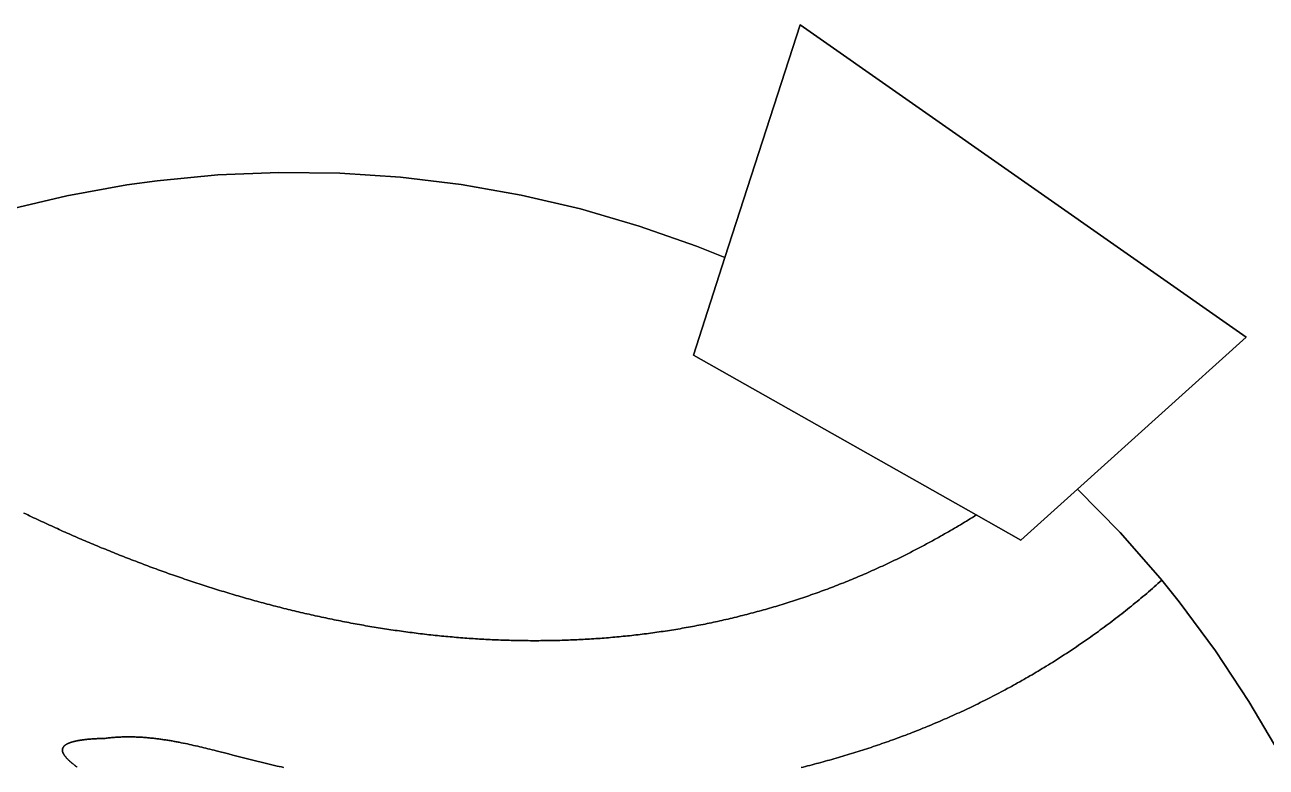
# Model space of a CAD drawing. Header units: millimetres. Extents: x 1811966 to 2218310, y 20519 to 471429.
# Drawn here: x 1941992 to 1978020, y 165998 to 187539 of the extents above; entities that cross this region are included whole.
import ezdxf

# ---------------------------------------------------------------- set-up
doc = ezdxf.new("R2010")
doc.units = ezdxf.units.MM
doc.layers.add('CLOSED_AREAS', color=7, linetype='Continuous')

msp = doc.modelspace()

# ---------------------------------------------------------------- linework, layer by layer
at = {"layer": 'CLOSED_AREAS'}
for points in [[(1941491.171, 182171.502), (1943213.438, 182578.697), (1944955.266, 182891.857), (1945831.905, 183012.87), (1947593.431, 183183.303), (1949361.61, 183257.925), (1951131.224, 183236.495), (1952897.079, 183119.083), (1954653.957, 182906.041), (1956396.696, 182597.985), (1958120.148, 182195.826), (1959819.231, 181700.748), (1961488.966, 181114.222), (1962311.274, 180787.186), (1964492.993, 187538.847), (1977437.2, 178472.503), (1972545.998, 174067.641), (1973778.986, 172805.977), (1974941.944, 171479.478), (1974989.355, 171420.756), (1975496.092, 170793.119), (1976547.676, 169376.698), (1977521.107, 167905.479), (1978413.547, 166383.768)], [(1941959.747, 173372.743), (1942016.83, 173345.383), (1942073.951, 173318.104), (1942131.108, 173290.904), (1942188.301, 173263.786), (1942245.532, 173236.748), (1942302.798, 173209.79), (1942360.101, 173182.915), (1942417.44, 173156.12), (1942474.815, 173129.407), (1942532.225, 173102.777), (1942589.671, 173076.228), (1942647.152, 173049.762), (1942704.669, 173023.379), (1942762.22, 172997.079), (1942819.807, 172970.862), (1942877.428, 172944.728), (1942935.084, 172918.678), (1942992.774, 172892.712), (1943050.499, 172866.831), (1943108.257, 172841.034), (1943166.05, 172815.321), (1943223.876, 172789.694), (1943281.736, 172764.152), (1943339.63, 172738.695), (1943397.557, 172713.325), (1943455.516, 172688.04), (1943513.509, 172662.841), (1943571.535, 172637.729), (1943629.594, 172612.704), (1943687.685, 172587.766), (1943745.808, 172562.914), (1943803.963, 172538.151), (1943862.151, 172513.475), (1943920.37, 172488.887), (1943978.621, 172464.388), (1944036.904, 172439.977), (1944095.218, 172415.655), (1944153.564, 172391.421), (1944211.94, 172367.278), (1944270.347, 172343.223), (1944328.785, 172319.258), (1944387.254, 172295.384), (1944445.753, 172271.6), (1944504.282, 172247.906), (1944562.842, 172224.303), (1944621.431, 172200.791), (1944680.051, 172177.37), (1944738.7, 172154.041), (1944797.378, 172130.803), (1944856.086, 172107.658), (1944914.823, 172084.605), (1944973.588, 172061.644), (1945032.383, 172038.777), (1945091.206, 172016.002), (1945150.058, 171993.32), (1945208.939, 171970.733), (1945267.847, 171948.238), (1945326.784, 171925.838), (1945385.748, 171903.533), (1945444.74, 171881.321), (1945503.76, 171859.205), (1945562.807, 171837.184), (1945621.881, 171815.258), (1945680.983, 171793.427), (1945740.111, 171771.692), (1945799.266, 171750.054), (1945858.448, 171728.512), (1945917.656, 171707.066), (1945976.891, 171685.717), (1946036.151, 171664.465), (1946095.438, 171643.31), (1946154.75, 171622.253), (1946214.088, 171601.294), (1946273.452, 171580.433), (1946332.841, 171559.67), (1946392.255, 171539.006), (1946451.694, 171518.441), (1946511.158, 171497.974), (1946570.646, 171477.607), (1946630.159, 171457.34), (1946689.697, 171437.172), (1946749.259, 171417.105), (1946808.844, 171397.137), (1946868.454, 171377.271), (1946928.087, 171357.505), (1946987.744, 171337.84), (1947047.425, 171318.277), (1947107.128, 171298.815), (1947166.855, 171279.455), (1947226.605, 171260.197), (1947286.377, 171241.042), (1947346.172, 171221.989), (1947405.99, 171203.039), (1947465.83, 171184.192), (1947525.691, 171165.448), (1947585.575, 171146.808), (1947645.481, 171128.272), (1947705.409, 171109.84), (1947765.358, 171091.512), (1947825.328, 171073.289), (1947885.319, 171055.17), (1947945.332, 171037.157), (1948005.365, 171019.249), (1948065.419, 171001.447), (1948125.494, 170983.751), (1948185.589, 170966.161), (1948245.704, 170948.677), (1948305.839, 170931.299), (1948365.994, 170914.029), (1948426.169, 170896.866), (1948486.363, 170879.81), (1948546.577, 170862.861), (1948606.81, 170846.021), (1948667.063, 170829.289), (1948727.334, 170812.665), (1948787.624, 170796.149), (1948847.933, 170779.743), (1948908.26, 170763.445), (1948968.605, 170747.258), (1949028.969, 170731.179), (1949089.35, 170715.211), (1949149.75, 170699.352), (1949210.167, 170683.605), (1949270.601, 170667.967), (1949331.053, 170652.441), (1949391.522, 170637.026), (1949452.008, 170621.722), (1949512.511, 170606.529), (1949573.031, 170591.449), (1949633.567, 170576.481), (1949694.12, 170561.625), (1949754.689, 170546.882), (1949815.274, 170532.252), (1949875.875, 170517.735), (1949936.491, 170503.331), (1949997.123, 170489.041), (1950057.771, 170474.865), (1950118.434, 170460.803), (1950179.112, 170446.855), (1950239.805, 170433.022), (1950300.513, 170419.304), (1950361.235, 170405.701), (1950421.972, 170392.214), (1950482.724, 170378.842), (1950543.489, 170365.586), (1950604.268, 170352.446), (1950665.062, 170339.423), (1950725.868, 170326.516), (1950786.689, 170313.727), (1950847.523, 170301.054), (1950908.37, 170288.499), (1950969.23, 170276.061), (1951030.103, 170263.742), (1951090.988, 170251.54), (1951151.886, 170239.458), (1951212.797, 170227.493), (1951273.72, 170215.648), (1951334.655, 170203.922), (1951395.602, 170192.315), (1951456.56, 170180.828), (1951517.531, 170169.461), (1951578.512, 170158.214), (1951639.505, 170147.088), (1951700.509, 170136.082), (1951761.524, 170125.197), (1951822.55, 170114.433), (1951883.587, 170103.791), (1951944.634, 170093.271), (1952005.691, 170082.872), (1952066.759, 170072.596), (1952127.836, 170062.442), (1952188.923, 170052.41), (1952250.02, 170042.502), (1952311.127, 170032.717), (1952372.243, 170023.056), (1952433.368, 170013.518), (1952494.502, 170004.104), (1952555.645, 169994.814), (1952616.797, 169985.649), (1952677.958, 169976.608), (1952739.126, 169967.692), (1952800.303, 169958.902), (1952861.489, 169950.237), (1952922.682, 169941.698), (1952983.883, 169933.285), (1953045.091, 169924.998), (1953106.307, 169916.837), (1953167.53, 169908.803), (1953228.76, 169900.896), (1953289.998, 169893.117), (1953351.242, 169885.464), (1953412.493, 169877.94), (1953473.75, 169870.544), (1953535.014, 169863.275), (1953596.284, 169856.136), (1953657.559, 169849.125), (1953718.841, 169842.243), (1953780.129, 169835.49), (1953841.421, 169828.866), (1953902.72, 169822.373), (1953964.023, 169816.009), (1954025.332, 169809.776), (1954086.645, 169803.673), (1954147.964, 169797.701), (1954209.287, 169791.86), (1954270.614, 169786.15), (1954331.945, 169780.572), (1954393.281, 169775.125), (1954454.62, 169769.81), (1954515.964, 169764.628), (1954577.311, 169759.578), (1954638.661, 169754.661), (1954700.015, 169749.877), (1954761.372, 169745.226), (1954822.732, 169740.709), (1954884.094, 169736.325), (1954945.46, 169732.075), (1955006.828, 169727.96), (1955068.198, 169723.979), (1955129.57, 169720.133), (1955190.945, 169716.422), (1955252.321, 169712.846), (1955313.699, 169709.406), (1955375.079, 169706.102), (1955436.46, 169702.933), (1955497.842, 169699.901), (1955559.225, 169697.005), (1955620.609, 169694.246), (1955681.994, 169691.625), (1955743.38, 169689.14), (1955804.766, 169686.793), (1955866.152, 169684.584), (1955927.538, 169682.513), (1955988.924, 169680.58), (1956050.31, 169678.785), (1956111.696, 169677.13), (1956173.081, 169675.613), (1956234.466, 169674.236), (1956295.85, 169672.998), (1956357.232, 169671.9), (1956418.614, 169670.942), (1956479.994, 169670.124), (1956541.373, 169669.447), (1956602.75, 169668.911), (1956664.125, 169668.516), (1956725.498, 169668.262), (1956786.869, 169668.149), (1956848.238, 169668.179), (1956909.605, 169668.35), (1956970.968, 169668.664), (1957032.329, 169669.12), (1957093.688, 169669.72), (1957155.043, 169670.462), (1957216.395, 169671.347), (1957277.743, 169672.376), (1957339.088, 169673.549), (1957400.429, 169674.866), (1957461.766, 169676.327), (1957523.1, 169677.933), (1957584.429, 169679.684), (1957645.753, 169681.58), (1957707.074, 169683.621), (1957768.389, 169685.807), (1957829.7, 169688.14), (1957891.005, 169690.618), (1957952.306, 169693.243), (1958013.601, 169696.015), (1958074.891, 169698.933), (1958136.175, 169701.998), (1958197.453, 169705.211), (1958258.726, 169708.571), (1958319.992, 169712.079), (1958381.252, 169715.735), (1958442.505, 169719.54), (1958503.752, 169723.493), (1958564.993, 169727.595), (1958626.226, 169731.846), (1958687.452, 169736.246), (1958748.671, 169740.796), (1958809.883, 169745.496), (1958871.087, 169750.346), (1958932.283, 169755.346), (1958993.472, 169760.497), (1959054.652, 169765.799), (1959115.824, 169771.251), (1959176.988, 169776.856), (1959238.144, 169782.611), (1959299.291, 169788.519), (1959360.429, 169794.579), (1959421.558, 169800.791), (1959482.677, 169807.156), (1959543.788, 169813.673), (1959604.889, 169820.344), (1959665.98, 169827.168), (1959727.062, 169834.145), (1959788.134, 169841.277), (1959849.195, 169848.563), (1959910.247, 169856.003), (1959971.288, 169863.597), (1960032.318, 169871.347), (1960093.337, 169879.251), (1960154.346, 169887.311), (1960215.344, 169895.527), (1960276.33, 169903.899), (1960337.305, 169912.426), (1960398.269, 169921.11), (1960459.221, 169929.951), (1960520.16, 169938.948), (1960581.088, 169948.103), (1960642.004, 169957.415), (1960702.908, 169966.885), (1960763.799, 169976.513), (1960824.677, 169986.298), (1960885.542, 169996.242), (1960946.395, 170006.345), (1961007.234, 170016.607), (1961068.06, 170027.028), (1961128.873, 170037.608), (1961189.672, 170048.348), (1961250.457, 170059.247), (1961311.228, 170070.307), (1961371.985, 170081.528), (1961432.728, 170092.909), (1961493.457, 170104.45), (1961554.171, 170116.153), (1961614.87, 170128.018), (1961675.554, 170140.044), (1961736.224, 170152.232), (1961796.878, 170164.582), (1961857.516, 170177.095), (1961918.14, 170189.77), (1961978.747, 170202.608), (1962039.339, 170215.609), (1962099.914, 170228.774), (1962160.474, 170242.103), (1962221.017, 170255.595), (1962281.544, 170269.251), (1962342.054, 170283.072), (1962402.547, 170297.058), (1962463.023, 170311.208), (1962523.482, 170325.524), (1962583.924, 170340.005), (1962644.349, 170354.652), (1962704.755, 170369.465), (1962765.144, 170384.444), (1962825.515, 170399.589), (1962885.868, 170414.901), (1962946.203, 170430.38), (1963006.52, 170446.026), (1963066.817, 170461.84), (1963127.097, 170477.821), (1963187.357, 170493.971), (1963247.598, 170510.288), (1963307.82, 170526.774), (1963368.023, 170543.428), (1963428.206, 170560.252), (1963488.369, 170577.245), (1963548.513, 170594.407), (1963608.636, 170611.739), (1963668.74, 170629.241), (1963728.823, 170646.913), (1963788.886, 170664.755), (1963848.928, 170682.769), (1963908.949, 170700.953), (1963968.949, 170719.308), (1964028.928, 170737.835), (1964088.886, 170756.534), (1964148.822, 170775.404), (1964208.737, 170794.447), (1964268.63, 170813.662), (1964328.502, 170833.05), (1964388.351, 170852.611), (1964448.178, 170872.345), (1964507.982, 170892.253), (1964567.764, 170912.334), (1964627.523, 170932.589), (1964687.26, 170953.019), (1964746.973, 170973.623), (1964806.663, 170994.401), (1964866.33, 171015.355), (1964925.973, 171036.484), (1964985.593, 171057.789), (1965045.189, 171079.269), (1965104.76, 171100.925), (1965164.308, 171122.757), (1965223.831, 171144.766), (1965283.33, 171166.952), (1965342.804, 171189.314), (1965402.254, 171211.854), (1965461.678, 171234.572), (1965521.078, 171257.467), (1965580.452, 171280.54), (1965639.801, 171303.791), (1965699.124, 171327.221), (1965758.421, 171350.829), (1965817.693, 171374.617), (1965876.938, 171398.584), (1965936.157, 171422.73), (1965995.35, 171447.056), (1966054.517, 171471.563), (1966113.656, 171496.249), (1966172.769, 171521.116), (1966231.855, 171546.163), (1966290.913, 171571.392), (1966349.944, 171596.802), (1966408.948, 171622.393), (1966467.924, 171648.167), (1966526.872, 171674.122), (1966585.793, 171700.259), (1966644.685, 171726.579), (1966703.549, 171753.082), (1966762.384, 171779.768), (1966821.191, 171806.637), (1966879.969, 171833.69), (1966938.718, 171860.926), (1966997.438, 171888.347), (1967056.128, 171915.951), (1967114.79, 171943.741), (1967173.421, 171971.715), (1967232.023, 171999.874), (1967290.595, 172028.218), (1967349.137, 172056.748), (1967407.649, 172085.464), (1967466.13, 172114.365), (1967524.581, 172143.453), (1967583.002, 172172.728), (1967641.391, 172202.189), (1967699.749, 172231.838), (1967758.077, 172261.673), (1967816.372, 172291.696), (1967874.637, 172321.907), (1967932.869, 172352.307), (1967991.07, 172382.894), (1968049.239, 172413.67), (1968107.376, 172444.635), (1968165.481, 172475.788), (1968223.553, 172507.132), (1968281.592, 172538.664), (1968339.599, 172570.387), (1968397.573, 172602.299), (1968455.513, 172634.402), (1968513.421, 172666.696), (1968571.295, 172699.18), (1968629.135, 172731.855), (1968686.942, 172764.722), (1968744.715, 172797.78), (1968802.454, 172831.03), (1968860.159, 172864.472), (1968917.829, 172898.106), (1968975.465, 172931.933), (1969033.066, 172965.953), (1969090.632, 173000.166), (1969148.163, 173034.572), (1969205.659, 173069.172), (1969263.12, 173103.966), (1969320.545, 173138.954), (1969377.935, 173174.136), (1969435.289, 173209.512), (1969492.607, 173245.084), (1969549.888, 173280.85), (1969607.134, 173316.812), (1961396.697, 177956.885), (1962311.274, 180787.186), (1961488.966, 181114.222), (1959819.231, 181700.748), (1958120.148, 182195.826), (1956396.696, 182597.985), (1954653.957, 182906.041), (1952897.079, 183119.083), (1951131.224, 183236.495), (1949361.61, 183257.925), (1947593.431, 183183.303), (1945831.905, 183012.87), (1944955.266, 182891.857), (1943213.438, 182578.697), (1941491.171, 182171.502)], [(1964520.396, 165986.805), (1964584.298, 166002.616), (1964648.18, 166018.584), (1964712.042, 166034.712), (1964775.883, 166050.999), (1964839.704, 166067.445), (1964903.503, 166084.051), (1964967.281, 166100.817), (1965031.037, 166117.743), (1965094.77, 166134.83), (1965158.48, 166152.079), (1965222.167, 166169.489), (1965285.831, 166187.061), (1965349.47, 166204.795), (1965413.085, 166222.692), (1965476.675, 166240.752), (1965540.239, 166258.975), (1965603.778, 166277.361), (1965667.29, 166295.912), (1965730.776, 166314.626), (1965794.235, 166333.506), (1965857.667, 166352.55), (1965921.07, 166371.76), (1965984.446, 166391.135), (1966047.793, 166410.677), (1966111.11, 166430.385), (1966174.399, 166450.259), (1966237.657, 166470.301), (1966300.885, 166490.51), (1966364.083, 166510.887), (1966427.249, 166531.431), (1966490.384, 166552.145), (1966553.487, 166573.027), (1966616.557, 166594.078), (1966679.595, 166615.299), (1966742.6, 166636.69), (1966805.571, 166658.25), (1966868.508, 166679.982), (1966931.411, 166701.884), (1966994.278, 166723.957), (1967057.111, 166746.202), (1967119.908, 166768.619), (1967182.669, 166791.208), (1967245.393, 166813.97), (1967308.081, 166836.905), (1967370.731, 166860.013), (1967433.344, 166883.294), (1967495.918, 166906.75), (1967558.454, 166930.38), (1967620.952, 166954.185), (1967683.409, 166978.164), (1967745.827, 167002.319), (1967808.205, 167026.65), (1967870.542, 167051.157), (1967932.839, 167075.84), (1967995.093, 167100.7), (1968057.307, 167125.737), (1968119.477, 167150.952), (1968181.606, 167176.344), (1968243.691, 167201.915), (1968305.732, 167227.664), (1968367.73, 167253.592), (1968429.684, 167279.698), (1968491.593, 167305.985), (1968553.457, 167332.451), (1968615.275, 167359.098), (1968677.047, 167385.925), (1968738.773, 167412.933), (1968800.452, 167440.123), (1968862.085, 167467.494), (1968923.669, 167495.046), (1968985.206, 167522.782), (1969046.694, 167550.699), (1969108.133, 167578.8), (1969169.523, 167607.084), (1969230.864, 167635.552), (1969292.154, 167664.204), (1969353.394, 167693.04), (1969414.584, 167722.061), (1969475.722, 167751.267), (1969536.808, 167780.659), (1969597.842, 167810.236), (1969658.824, 167839.999), (1969719.752, 167869.949), (1969780.628, 167900.085), (1969841.449, 167930.409), (1969902.217, 167960.92), (1969962.93, 167991.619), (1970023.588, 168022.506), (1970084.19, 168053.582), (1970144.737, 168084.846), (1970205.227, 168116.3), (1970265.661, 168147.944), (1970326.038, 168179.777), (1970386.358, 168211.8), (1970446.619, 168244.014), (1970506.823, 168276.419), (1970566.967, 168309.016), (1970627.053, 168341.804), (1970687.079, 168374.784), (1970747.045, 168407.956), (1970806.951, 168441.321), (1970866.796, 168474.879), (1970926.58, 168508.63), (1970986.302, 168542.575), (1971045.963, 168576.714), (1971105.561, 168611.048), (1971165.096, 168645.576), (1971224.568, 168680.3), (1971283.976, 168715.219), (1971343.321, 168750.333), (1971402.601, 168785.644), (1971461.816, 168821.151), (1971520.966, 168856.855), (1971580.05, 168892.757), (1971639.068, 168928.855), (1971698.019, 168965.152), (1971756.904, 169001.647), (1971815.721, 169038.34), (1971874.471, 169075.233), (1971933.153, 169112.324), (1971991.766, 169149.616), (1972050.309, 169187.107), (1972108.784, 169224.798), (1972167.189, 169262.69), (1972225.523, 169300.783), (1972283.787, 169339.078), (1972341.98, 169377.574), (1972400.102, 169416.272), (1972458.152, 169455.172), (1972516.129, 169494.275), (1972574.034, 169533.582), (1972631.865, 169573.091), (1972689.624, 169612.805), (1972747.308, 169652.722), (1972804.918, 169692.844), (1972862.453, 169733.171), (1972919.913, 169773.703), (1972977.298, 169814.44), (1973034.606, 169855.383), (1973091.839, 169896.533), (1973148.994, 169937.888), (1973206.072, 169979.451), (1973263.073, 170021.221), (1973319.996, 170063.199), (1973376.84, 170105.384), (1973433.605, 170147.778), (1973490.291, 170190.38), (1973546.898, 170233.191), (1973603.424, 170276.212), (1973659.87, 170319.442), (1973716.235, 170362.882), (1973772.519, 170406.533), (1973828.72, 170450.394), (1973884.84, 170494.466), (1973940.878, 170538.749), (1973996.832, 170583.245), (1974052.703, 170627.952), (1974108.49, 170672.872), (1974164.193, 170718.004), (1974219.811, 170763.35), (1974275.345, 170808.909), (1974330.793, 170854.681), (1974386.155, 170900.668), (1974441.431, 170946.87), (1974496.62, 170993.286), (1974551.722, 171039.917), (1974606.737, 171086.764), (1974661.663, 171133.827), (1974716.502, 171181.106), (1974771.252, 171228.601), (1974825.912, 171276.314), (1974880.483, 171324.244), (1974934.964, 171372.391), (1974989.355, 171420.756), (1974941.944, 171479.478), (1973778.986, 172805.977), (1972545.998, 174067.641), (1970900.586, 172585.826), (1969607.134, 173316.812), (1969549.888, 173280.85), (1969492.607, 173245.084), (1969435.289, 173209.512), (1969377.935, 173174.136), (1969320.545, 173138.954), (1969263.12, 173103.966), (1969205.659, 173069.172), (1969148.163, 173034.572), (1969090.632, 173000.166), (1969033.066, 172965.953), (1968975.465, 172931.933), (1968917.829, 172898.106), (1968860.159, 172864.472), (1968802.454, 172831.03), (1968744.715, 172797.78), (1968686.942, 172764.722), (1968629.135, 172731.855), (1968571.295, 172699.18), (1968513.421, 172666.696), (1968455.513, 172634.402), (1968397.573, 172602.299), (1968339.599, 172570.387), (1968281.592, 172538.664), (1968223.553, 172507.132), (1968165.481, 172475.788), (1968107.376, 172444.635), (1968049.239, 172413.67), (1967991.07, 172382.894), (1967932.869, 172352.307), (1967874.637, 172321.907), (1967816.372, 172291.696), (1967758.077, 172261.673), (1967699.749, 172231.838), (1967641.391, 172202.189), (1967583.002, 172172.728), (1967524.581, 172143.453), (1967466.13, 172114.365), (1967407.649, 172085.464), (1967349.137, 172056.748), (1967290.595, 172028.218), (1967232.023, 171999.874), (1967173.421, 171971.715), (1967114.79, 171943.741), (1967056.128, 171915.951), (1966997.438, 171888.347), (1966938.718, 171860.926), (1966879.969, 171833.69), (1966821.191, 171806.637), (1966762.384, 171779.768), (1966703.549, 171753.082), (1966644.685, 171726.579), (1966585.793, 171700.259), (1966526.872, 171674.122), (1966467.924, 171648.167), (1966408.948, 171622.393), (1966349.944, 171596.802), (1966290.913, 171571.392), (1966231.855, 171546.163), (1966172.769, 171521.116), (1966113.656, 171496.249), (1966054.517, 171471.563), (1965995.35, 171447.056), (1965936.157, 171422.73), (1965876.938, 171398.584), (1965817.693, 171374.617), (1965758.421, 171350.829), (1965699.124, 171327.221), (1965639.801, 171303.791), (1965580.452, 171280.54), (1965521.078, 171257.467), (1965461.678, 171234.572), (1965402.254, 171211.854), (1965342.804, 171189.314), (1965283.33, 171166.952), (1965223.831, 171144.766), (1965164.308, 171122.757), (1965104.76, 171100.925), (1965045.189, 171079.269), (1964985.593, 171057.789), (1964925.973, 171036.484), (1964866.33, 171015.355), (1964806.663, 170994.401), (1964746.973, 170973.623), (1964687.26, 170953.019), (1964627.523, 170932.589), (1964567.764, 170912.334), (1964507.982, 170892.253), (1964448.178, 170872.345), (1964388.351, 170852.611), (1964328.502, 170833.05), (1964268.63, 170813.662), (1964208.737, 170794.447), (1964148.822, 170775.404), (1964088.886, 170756.534), (1964028.928, 170737.835), (1963968.949, 170719.308), (1963908.949, 170700.953), (1963848.928, 170682.769), (1963788.886, 170664.755), (1963728.823, 170646.913), (1963668.74, 170629.241), (1963608.636, 170611.739), (1963548.513, 170594.407), (1963488.369, 170577.245), (1963428.206, 170560.252), (1963368.023, 170543.428), (1963307.82, 170526.774), (1963247.598, 170510.288), (1963187.357, 170493.971), (1963127.097, 170477.821), (1963066.817, 170461.84), (1963006.52, 170446.026), (1962946.203, 170430.38), (1962885.868, 170414.901), (1962825.515, 170399.589), (1962765.144, 170384.444), (1962704.755, 170369.465), (1962644.349, 170354.652), (1962583.924, 170340.005), (1962523.482, 170325.524), (1962463.023, 170311.208), (1962402.547, 170297.058), (1962342.054, 170283.072), (1962281.544, 170269.251), (1962221.017, 170255.595), (1962160.474, 170242.103), (1962099.914, 170228.774), (1962039.339, 170215.609), (1961978.747, 170202.608), (1961918.14, 170189.77), (1961857.516, 170177.095), (1961796.878, 170164.582), (1961736.224, 170152.232), (1961675.554, 170140.044), (1961614.87, 170128.018), (1961554.171, 170116.153), (1961493.457, 170104.45), (1961432.728, 170092.909), (1961371.985, 170081.528), (1961311.228, 170070.307), (1961250.457, 170059.247), (1961189.672, 170048.348), (1961128.873, 170037.608), (1961068.06, 170027.028), (1961007.234, 170016.607), (1960946.395, 170006.345), (1960885.542, 169996.242), (1960824.677, 169986.298), (1960763.799, 169976.513), (1960702.908, 169966.885), (1960642.004, 169957.415), (1960581.088, 169948.103), (1960520.16, 169938.948), (1960459.221, 169929.951), (1960398.269, 169921.11), (1960337.305, 169912.426), (1960276.33, 169903.899), (1960215.344, 169895.527), (1960154.346, 169887.311), (1960093.337, 169879.251), (1960032.318, 169871.347), (1959971.288, 169863.597), (1959910.247, 169856.003), (1959849.195, 169848.563), (1959788.134, 169841.277), (1959727.062, 169834.145), (1959665.98, 169827.168), (1959604.889, 169820.344), (1959543.788, 169813.673), (1959482.677, 169807.156), (1959421.558, 169800.791), (1959360.429, 169794.579), (1959299.291, 169788.519), (1959238.144, 169782.611), (1959176.988, 169776.856), (1959115.824, 169771.251), (1959054.652, 169765.799), (1958993.472, 169760.497), (1958932.283, 169755.346), (1958871.087, 169750.346), (1958809.883, 169745.496), (1958748.671, 169740.796), (1958687.452, 169736.246), (1958626.226, 169731.846), (1958564.993, 169727.595), (1958503.752, 169723.493), (1958442.505, 169719.54), (1958381.252, 169715.735), (1958319.992, 169712.079), (1958258.726, 169708.571), (1958197.453, 169705.211), (1958136.175, 169701.998), (1958074.891, 169698.933), (1958013.601, 169696.015), (1957952.306, 169693.243), (1957891.005, 169690.618), (1957829.7, 169688.14), (1957768.389, 169685.807), (1957707.074, 169683.621), (1957645.753, 169681.58), (1957584.429, 169679.684), (1957523.1, 169677.933), (1957461.766, 169676.327), (1957400.429, 169674.866), (1957339.088, 169673.549), (1957277.743, 169672.376), (1957216.395, 169671.347), (1957155.043, 169670.462), (1957093.688, 169669.72), (1957032.329, 169669.12), (1956970.968, 169668.664), (1956909.605, 169668.35), (1956848.238, 169668.179), (1956786.869, 169668.149), (1956725.498, 169668.262), (1956664.125, 169668.516), (1956602.75, 169668.911), (1956541.373, 169669.447), (1956479.994, 169670.124), (1956418.614, 169670.942), (1956357.232, 169671.9), (1956295.85, 169672.998), (1956234.466, 169674.236), (1956173.081, 169675.613), (1956111.696, 169677.13), (1956050.31, 169678.785), (1955988.924, 169680.58), (1955927.538, 169682.513), (1955866.152, 169684.584), (1955804.766, 169686.793), (1955743.38, 169689.14), (1955681.994, 169691.625), (1955620.609, 169694.246), (1955559.225, 169697.005), (1955497.842, 169699.901), (1955436.46, 169702.933), (1955375.079, 169706.102), (1955313.699, 169709.406), (1955252.321, 169712.846), (1955190.945, 169716.422), (1955129.57, 169720.133), (1955068.198, 169723.979), (1955006.828, 169727.96), (1954945.46, 169732.075), (1954884.094, 169736.325), (1954822.732, 169740.709), (1954761.372, 169745.226), (1954700.015, 169749.877), (1954638.661, 169754.661), (1954577.311, 169759.578), (1954515.964, 169764.628), (1954454.62, 169769.81), (1954393.281, 169775.125), (1954331.945, 169780.572), (1954270.614, 169786.15), (1954209.287, 169791.86), (1954147.964, 169797.701), (1954086.645, 169803.673), (1954025.332, 169809.776), (1953964.023, 169816.009), (1953902.72, 169822.373), (1953841.421, 169828.866), (1953780.129, 169835.49), (1953718.841, 169842.243), (1953657.559, 169849.125), (1953596.284, 169856.136), (1953535.014, 169863.275), (1953473.75, 169870.544), (1953412.493, 169877.94), (1953351.242, 169885.464), (1953289.998, 169893.117), (1953228.76, 169900.896), (1953167.53, 169908.803), (1953106.307, 169916.837), (1953045.091, 169924.998), (1952983.883, 169933.285), (1952922.682, 169941.698), (1952861.489, 169950.237), (1952800.303, 169958.902), (1952739.126, 169967.692), (1952677.958, 169976.608), (1952616.797, 169985.649), (1952555.645, 169994.814), (1952494.502, 170004.104), (1952433.368, 170013.518), (1952372.243, 170023.056), (1952311.127, 170032.717), (1952250.02, 170042.502), (1952188.923, 170052.41), (1952127.836, 170062.442), (1952066.759, 170072.596), (1952005.691, 170082.872), (1951944.634, 170093.271), (1951883.587, 170103.791), (1951822.55, 170114.433), (1951761.524, 170125.197), (1951700.509, 170136.082), (1951639.505, 170147.088), (1951578.512, 170158.214), (1951517.531, 170169.461), (1951456.56, 170180.828), (1951395.602, 170192.315), (1951334.655, 170203.922), (1951273.72, 170215.648), (1951212.797, 170227.493), (1951151.886, 170239.458), (1951090.988, 170251.54), (1951030.103, 170263.742), (1950969.23, 170276.061), (1950908.37, 170288.499), (1950847.523, 170301.054), (1950786.689, 170313.727), (1950725.868, 170326.516), (1950665.062, 170339.423), (1950604.268, 170352.446), (1950543.489, 170365.586), (1950482.724, 170378.842), (1950421.972, 170392.214), (1950361.235, 170405.701), (1950300.513, 170419.304), (1950239.805, 170433.022), (1950179.112, 170446.855), (1950118.434, 170460.803), (1950057.771, 170474.865), (1949997.123, 170489.041), (1949936.491, 170503.331), (1949875.875, 170517.735), (1949815.274, 170532.252), (1949754.689, 170546.882), (1949694.12, 170561.625), (1949633.567, 170576.481), (1949573.031, 170591.449), (1949512.511, 170606.529), (1949452.008, 170621.722), (1949391.522, 170637.026), (1949331.053, 170652.441), (1949270.601, 170667.967), (1949210.167, 170683.605), (1949149.75, 170699.352), (1949089.35, 170715.211), (1949028.969, 170731.179), (1948968.605, 170747.258), (1948908.26, 170763.445), (1948847.933, 170779.743), (1948787.624, 170796.149), (1948727.334, 170812.665), (1948667.063, 170829.289), (1948606.81, 170846.021), (1948546.577, 170862.861), (1948486.363, 170879.81), (1948426.169, 170896.866), (1948365.994, 170914.029), (1948305.839, 170931.299), (1948245.704, 170948.677), (1948185.589, 170966.161), (1948125.494, 170983.751), (1948065.419, 171001.447), (1948005.365, 171019.249), (1947945.332, 171037.157), (1947885.319, 171055.17), (1947825.328, 171073.289), (1947765.358, 171091.512), (1947705.409, 171109.84), (1947645.481, 171128.272), (1947585.575, 171146.808), (1947525.691, 171165.448), (1947465.83, 171184.192), (1947405.99, 171203.039), (1947346.172, 171221.989), (1947286.377, 171241.042), (1947226.605, 171260.197), (1947166.855, 171279.455), (1947107.128, 171298.815), (1947047.425, 171318.277), (1946987.744, 171337.84), (1946928.087, 171357.505), (1946868.454, 171377.271), (1946808.844, 171397.137), (1946749.259, 171417.105), (1946689.697, 171437.172), (1946630.159, 171457.34), (1946570.646, 171477.607), (1946511.158, 171497.974), (1946451.694, 171518.441), (1946392.255, 171539.006), (1946332.841, 171559.67), (1946273.452, 171580.433), (1946214.088, 171601.294), (1946154.75, 171622.253), (1946095.438, 171643.31), (1946036.151, 171664.465), (1945976.891, 171685.717), (1945917.656, 171707.066), (1945858.448, 171728.512), (1945799.266, 171750.054), (1945740.111, 171771.692), (1945680.983, 171793.427), (1945621.881, 171815.258), (1945562.807, 171837.184), (1945503.76, 171859.205), (1945444.74, 171881.321), (1945385.748, 171903.533), (1945326.784, 171925.838), (1945267.847, 171948.238), (1945208.939, 171970.733), (1945150.058, 171993.32), (1945091.206, 172016.002), (1945032.383, 172038.777), (1944973.588, 172061.644), (1944914.823, 172084.605), (1944856.086, 172107.658), (1944797.378, 172130.803), (1944738.7, 172154.041), (1944680.051, 172177.37), (1944621.431, 172200.791), (1944562.842, 172224.303), (1944504.282, 172247.906), (1944445.753, 172271.6), (1944387.254, 172295.384), (1944328.785, 172319.258), (1944270.347, 172343.223), (1944211.94, 172367.278), (1944153.564, 172391.421), (1944095.218, 172415.655), (1944036.904, 172439.977), (1943978.621, 172464.388), (1943920.37, 172488.887), (1943862.151, 172513.475), (1943803.963, 172538.151), (1943745.808, 172562.914), (1943687.685, 172587.766), (1943629.594, 172612.704), (1943571.535, 172637.729), (1943513.509, 172662.841), (1943455.516, 172688.04), (1943397.557, 172713.325), (1943339.63, 172738.695), (1943281.736, 172764.152), (1943223.876, 172789.694), (1943166.05, 172815.321), (1943108.257, 172841.034), (1943050.499, 172866.831), (1942992.774, 172892.712), (1942935.084, 172918.678), (1942877.428, 172944.728), (1942819.807, 172970.862), (1942762.22, 172997.079), (1942704.669, 173023.379), (1942647.152, 173049.762), (1942589.671, 173076.228), (1942532.225, 173102.777), (1942474.815, 173129.407), (1942417.44, 173156.12), (1942360.101, 173182.915), (1942302.798, 173209.79), (1942245.532, 173236.748), (1942188.301, 173263.786), (1942131.108, 173290.904), (1942073.951, 173318.104), (1942016.83, 173345.383), (1941959.747, 173372.743)], [(1978413.547, 166383.768), (1977521.107, 167905.479), (1976547.676, 169376.698), (1975496.092, 170793.119), (1974989.355, 171420.756), (1974934.964, 171372.391), (1974880.483, 171324.244), (1974825.912, 171276.314), (1974771.252, 171228.601), (1974716.502, 171181.106), (1974661.663, 171133.827), (1974606.737, 171086.764), (1974551.722, 171039.917), (1974496.62, 170993.286), (1974441.431, 170946.87), (1974386.155, 170900.668), (1974330.793, 170854.681), (1974275.345, 170808.909), (1974219.811, 170763.35), (1974164.193, 170718.004), (1974108.49, 170672.872), (1974052.703, 170627.952), (1973996.832, 170583.245), (1973940.878, 170538.749), (1973884.84, 170494.466), (1973828.72, 170450.394), (1973772.519, 170406.533), (1973716.235, 170362.882), (1973659.87, 170319.442), (1973603.424, 170276.212), (1973546.898, 170233.191), (1973490.291, 170190.38), (1973433.605, 170147.778), (1973376.84, 170105.384), (1973319.996, 170063.199), (1973263.073, 170021.221), (1973206.072, 169979.451), (1973148.994, 169937.888), (1973091.839, 169896.533), (1973034.606, 169855.383), (1972977.298, 169814.44), (1972919.913, 169773.703), (1972862.453, 169733.171), (1972804.918, 169692.844), (1972747.308, 169652.722), (1972689.624, 169612.805), (1972631.865, 169573.091), (1972574.034, 169533.582), (1972516.129, 169494.275), (1972458.152, 169455.172), (1972400.102, 169416.272), (1972341.98, 169377.574), (1972283.787, 169339.078), (1972225.523, 169300.783), (1972167.189, 169262.69), (1972108.784, 169224.798), (1972050.309, 169187.107), (1971991.766, 169149.616), (1971933.153, 169112.324), (1971874.471, 169075.233), (1971815.721, 169038.34), (1971756.904, 169001.647), (1971698.019, 168965.152), (1971639.068, 168928.855), (1971580.05, 168892.757), (1971520.966, 168856.855), (1971461.816, 168821.151), (1971402.601, 168785.644), (1971343.321, 168750.333), (1971283.976, 168715.219), (1971224.568, 168680.3), (1971165.096, 168645.576), (1971105.561, 168611.048), (1971045.963, 168576.714), (1970986.302, 168542.575), (1970926.58, 168508.63), (1970866.796, 168474.879), (1970806.951, 168441.321), (1970747.045, 168407.956), (1970687.079, 168374.784), (1970627.053, 168341.804), (1970566.967, 168309.016), (1970506.823, 168276.419), (1970446.619, 168244.014), (1970386.358, 168211.8), (1970326.038, 168179.777), (1970265.661, 168147.944), (1970205.227, 168116.3), (1970144.737, 168084.846), (1970084.19, 168053.582), (1970023.588, 168022.506), (1969962.93, 167991.619), (1969902.217, 167960.92), (1969841.449, 167930.409), (1969780.628, 167900.085), (1969719.752, 167869.949), (1969658.824, 167839.999), (1969597.842, 167810.236), (1969536.808, 167780.659), (1969475.722, 167751.267), (1969414.584, 167722.061), (1969353.394, 167693.04), (1969292.154, 167664.204), (1969230.864, 167635.552), (1969169.523, 167607.084), (1969108.133, 167578.8), (1969046.694, 167550.699), (1968985.206, 167522.782), (1968923.669, 167495.046), (1968862.085, 167467.494), (1968800.452, 167440.123), (1968738.773, 167412.933), (1968677.047, 167385.925), (1968615.275, 167359.098), (1968553.457, 167332.451), (1968491.593, 167305.985), (1968429.684, 167279.698), (1968367.73, 167253.592), (1968305.732, 167227.664), (1968243.691, 167201.915), (1968181.606, 167176.344), (1968119.477, 167150.952), (1968057.307, 167125.737), (1967995.093, 167100.7), (1967932.839, 167075.84), (1967870.542, 167051.157), (1967808.205, 167026.65), (1967745.827, 167002.319), (1967683.409, 166978.164), (1967620.952, 166954.185), (1967558.454, 166930.38), (1967495.918, 166906.75), (1967433.344, 166883.294), (1967370.731, 166860.013), (1967308.081, 166836.905), (1967245.393, 166813.97), (1967182.669, 166791.208), (1967119.908, 166768.619), (1967057.111, 166746.202), (1966994.278, 166723.957), (1966931.411, 166701.884), (1966868.508, 166679.982), (1966805.571, 166658.25), (1966742.6, 166636.69), (1966679.595, 166615.299), (1966616.557, 166594.078), (1966553.487, 166573.027), (1966490.384, 166552.145), (1966427.249, 166531.431), (1966364.083, 166510.887), (1966300.885, 166490.51), (1966237.657, 166470.301), (1966174.399, 166450.259), (1966111.11, 166430.385), (1966047.793, 166410.677), (1965984.446, 166391.135), (1965921.07, 166371.76), (1965857.667, 166352.55), (1965794.235, 166333.506), (1965730.776, 166314.626), (1965667.29, 166295.912), (1965603.778, 166277.361), (1965540.239, 166258.975), (1965476.675, 166240.752), (1965413.085, 166222.692), (1965349.47, 166204.795), (1965285.831, 166187.061), (1965222.167, 166169.489), (1965158.48, 166152.079), (1965094.77, 166134.83), (1965031.037, 166117.743), (1964967.281, 166100.817), (1964903.503, 166084.051), (1964839.704, 166067.445), (1964775.883, 166050.999), (1964712.042, 166034.712), (1964648.18, 166018.584), (1964584.298, 166002.616), (1964520.396, 165986.805)], [(1943514.17, 165994.222), (1943498.024, 166006.443), (1943481.975, 166018.687), (1943466.036, 166030.949), (1943450.222, 166043.226), (1943434.546, 166055.516), (1943419.024, 166067.816), (1943403.669, 166080.123), (1943388.496, 166092.433), (1943373.519, 166104.744), (1943358.751, 166117.052), (1943344.208, 166129.355), (1943329.904, 166141.65), (1943315.851, 166153.933), (1943302.066, 166166.201), (1943288.562, 166178.452), (1943275.354, 166190.683), (1943262.454, 166202.89), (1943249.879, 166215.071), (1943237.641, 166227.222), (1943225.756, 166239.34), (1943214.237, 166251.423), (1943203.099, 166263.468), (1943192.355, 166275.47), (1943182.021, 166287.429), (1943177.011, 166293.39), (1943172.109, 166299.339), (1943167.317, 166305.276), (1943162.636, 166311.199), (1943158.067, 166317.109), (1943153.614, 166323.005), (1943149.276, 166328.888), (1943145.057, 166334.755), (1943140.958, 166340.608), (1943136.981, 166346.445), (1943133.128, 166352.267), (1943129.4, 166358.072), (1943125.799, 166363.862), (1943122.327, 166369.634), (1943118.985, 166375.389), (1943115.776, 166381.127), (1943112.701, 166386.846), (1943109.763, 166392.548), (1943106.962, 166398.231), (1943104.301, 166403.894), (1943101.781, 166409.538), (1943099.404, 166415.163), (1943097.172, 166420.767), (1943095.087, 166426.351), (1943093.15, 166431.913), (1943091.363, 166437.455), (1943089.729, 166442.974), (1943088.248, 166448.472), (1943086.923, 166453.947), (1943085.755, 166459.399), (1943084.747, 166464.828), (1943083.899, 166470.234), (1943083.214, 166475.615), (1943082.693, 166480.973), (1943082.339, 166486.305), (1943082.152, 166491.613), (1943082.136, 166496.894), (1943082.291, 166502.151), (1943082.619, 166507.38), (1943083.122, 166512.584), (1943083.803, 166517.76), (1943084.662, 166522.909), (1943085.701, 166528.03), (1943086.923, 166533.123), (1943088.328, 166538.188), (1943089.92, 166543.224), (1943091.699, 166548.23), (1943093.667, 166553.207), (1943095.827, 166558.154), (1943098.179, 166563.071), (1943100.726, 166567.956), (1943103.469, 166572.811), (1943106.411, 166577.634), (1943109.553, 166582.426), (1943112.896, 166587.185), (1943116.443, 166591.911), (1943120.195, 166596.605), (1943124.155, 166601.265), (1943128.323, 166605.891), (1943132.702, 166610.483), (1943137.293, 166615.041), (1943142.099, 166619.563), (1943147.121, 166624.051), (1943152.36, 166628.503), (1943157.819, 166632.919), (1943163.499, 166637.298), (1943169.402, 166641.641), (1943175.531, 166645.946), (1943181.885, 166650.214), (1943188.469, 166654.445), (1943195.282, 166658.636), (1943202.328, 166662.79), (1943209.607, 166666.904), (1943217.122, 166670.978), (1943224.874, 166675.013), (1943232.865, 166679.008), (1943241.097, 166682.962), (1943249.572, 166686.876), (1943258.291, 166690.748), (1943267.256, 166694.578), (1943276.469, 166698.366), (1943285.932, 166702.112), (1943295.647, 166705.815), (1943305.615, 166709.475), (1943315.838, 166713.092), (1943326.317, 166716.664), (1943337.056, 166720.192), (1943348.055, 166723.676), (1943359.316, 166727.114), (1943370.841, 166730.507), (1943382.632, 166733.854), (1943394.69, 166737.155), (1943407.018, 166740.41), (1943419.616, 166743.617), (1943432.488, 166746.777), (1943445.634, 166749.89), (1943459.056, 166752.954), (1943472.757, 166755.97), (1943486.738, 166758.937), (1943501, 166761.855), (1943515.546, 166764.723), (1943530.378, 166767.541), (1943545.496, 166770.309), (1943560.903, 166773.027), (1943576.601, 166775.693), (1943592.591, 166778.308), (1943608.875, 166780.871), (1943625.456, 166783.381), (1943642.334, 166785.839), (1943659.511, 166788.244), (1943676.99, 166790.596), (1943694.772, 166792.894), (1943712.859, 166795.138), (1943731.252, 166797.328), (1943749.954, 166799.462), (1943768.966, 166801.541), (1943788.29, 166803.565), (1943807.928, 166805.533), (1943827.881, 166807.444), (1943848.151, 166809.299), (1943868.741, 166811.097), (1943889.651, 166812.837), (1943910.884, 166814.519), (1943932.441, 166816.143), (1943954.325, 166817.708), (1943976.536, 166819.214), (1943999.077, 166820.661), (1944021.95, 166822.048), (1944045.156, 166823.376), (1944068.697, 166824.642), (1944092.574, 166825.848), (1944116.791, 166826.992), (1944141.347, 166828.075), (1944166.246, 166829.096), (1944191.489, 166830.054), (1944217.078, 166830.95), (1944269.299, 166832.551), (1944322.925, 166833.897), (1944353.099, 166837.735), (1944383.26, 166841.384), (1944413.408, 166844.844), (1944443.542, 166848.118), (1944473.664, 166851.207), (1944503.774, 166854.112), (1944533.871, 166856.836), (1944563.955, 166859.379), (1944594.028, 166861.743), (1944624.089, 166863.93), (1944654.138, 166865.942), (1944684.176, 166867.779), (1944714.202, 166869.444), (1944744.218, 166870.938), (1944774.222, 166872.262), (1944804.217, 166873.419), (1944834.2, 166874.41), (1944864.174, 166875.236), (1944894.137, 166875.899), (1944924.09, 166876.4), (1944954.034, 166876.742), (1944983.969, 166876.925), (1945013.894, 166876.951), (1945043.81, 166876.823), (1945073.717, 166876.54), (1945103.616, 166876.106), (1945133.506, 166875.521), (1945163.388, 166874.787), (1945193.262, 166873.906), (1945223.128, 166872.88), (1945252.987, 166871.709), (1945282.838, 166870.395), (1945312.681, 166868.94), (1945342.518, 166867.346), (1945372.348, 166865.615), (1945402.171, 166863.746), (1945431.988, 166861.743), (1945461.798, 166859.607), (1945491.602, 166857.34), (1945521.401, 166854.942), (1945551.193, 166852.416), (1945580.981, 166849.763), (1945610.763, 166846.984), (1945640.54, 166844.082), (1945670.312, 166841.058), (1945700.079, 166837.913), (1945729.842, 166834.65), (1945759.601, 166831.269), (1945789.355, 166827.771), (1945819.106, 166824.16), (1945848.853, 166820.436), (1945878.596, 166816.601), (1945908.336, 166812.656), (1945938.074, 166808.604), (1945967.808, 166804.444), (1945997.539, 166800.18), (1946027.268, 166795.813), (1946056.995, 166791.344), (1946086.72, 166786.775), (1946116.442, 166782.108), (1946146.163, 166777.343), (1946175.883, 166772.483), (1946205.601, 166767.529), (1946235.318, 166762.483), (1946265.034, 166757.346), (1946294.75, 166752.121), (1946324.465, 166746.807), (1946354.179, 166741.408), (1946383.894, 166735.924), (1946413.608, 166730.357), (1946443.323, 166724.71), (1946473.039, 166718.982), (1946502.755, 166713.177), (1946532.472, 166707.294), (1946591.909, 166695.307), (1946651.352, 166683.032), (1946710.803, 166670.483), (1946770.262, 166657.671), (1946829.733, 166644.61), (1946889.215, 166631.313), (1946948.711, 166617.791), (1947008.223, 166604.057), (1947067.752, 166590.124), (1947127.299, 166576.005), (1947186.867, 166561.711), (1947246.456, 166547.256), (1947306.068, 166532.653), (1947365.706, 166517.913), (1947425.37, 166503.05), (1947485.062, 166488.076), (1947544.784, 166473.003), (1947664.323, 166442.612), (1947784, 166411.979), (1947903.827, 166381.204), (1948023.818, 166350.387), (1948143.984, 166319.63), (1948260.632, 166289.957), (1948377.456, 166260.445), (1948494.456, 166231.107), (1948611.631, 166201.952), (1948728.981, 166172.992), (1948846.505, 166144.239), (1948964.202, 166115.703), (1949082.071, 166087.396), (1949200.113, 166059.329), (1949318.325, 166031.513), (1949377.496, 166017.703), (1949436.709, 166003.959), (1949495.964, 165990.284)], [(1949495.964, 165990.284), (1949436.709, 166003.959), (1949377.496, 166017.703), (1949318.325, 166031.513), (1949200.113, 166059.329), (1949082.071, 166087.396), (1948964.202, 166115.703), (1948846.505, 166144.239), (1948728.981, 166172.992), (1948611.631, 166201.952), (1948494.456, 166231.107), (1948377.456, 166260.445), (1948260.632, 166289.957), (1948143.984, 166319.63), (1948023.818, 166350.387), (1947903.827, 166381.204), (1947784, 166411.979), (1947664.323, 166442.612), (1947544.784, 166473.003), (1947485.062, 166488.076), (1947425.37, 166503.05), (1947365.706, 166517.913), (1947306.068, 166532.653), (1947246.456, 166547.256), (1947186.867, 166561.711), (1947127.299, 166576.005), (1947067.752, 166590.124), (1947008.223, 166604.057), (1946948.711, 166617.791), (1946889.215, 166631.313), (1946829.733, 166644.61), (1946770.262, 166657.671), (1946710.803, 166670.483), (1946651.352, 166683.032), (1946591.909, 166695.307), (1946532.472, 166707.294), (1946502.755, 166713.177), (1946473.039, 166718.982), (1946443.323, 166724.71), (1946413.608, 166730.357), (1946383.894, 166735.924), (1946354.179, 166741.408), (1946324.465, 166746.807), (1946294.75, 166752.121), (1946265.034, 166757.346), (1946235.318, 166762.483), (1946205.601, 166767.529), (1946175.883, 166772.483), (1946146.163, 166777.343), (1946116.442, 166782.108), (1946086.72, 166786.775), (1946056.995, 166791.344), (1946027.268, 166795.813), (1945997.539, 166800.18), (1945967.808, 166804.444), (1945938.074, 166808.604), (1945908.336, 166812.656), (1945878.596, 166816.601), (1945848.853, 166820.436), (1945819.106, 166824.16), (1945789.355, 166827.771), (1945759.601, 166831.269), (1945729.842, 166834.65), (1945700.079, 166837.913), (1945670.312, 166841.058), (1945640.54, 166844.082), (1945610.763, 166846.984), (1945580.981, 166849.763), (1945551.193, 166852.416), (1945521.401, 166854.942), (1945491.602, 166857.34), (1945461.798, 166859.607), (1945431.988, 166861.743), (1945402.171, 166863.746), (1945372.348, 166865.615), (1945342.518, 166867.346), (1945312.681, 166868.94), (1945282.838, 166870.395), (1945252.987, 166871.709), (1945223.128, 166872.88), (1945193.262, 166873.906), (1945163.388, 166874.787), (1945133.506, 166875.521), (1945103.616, 166876.106), (1945073.717, 166876.54), (1945043.81, 166876.823), (1945013.894, 166876.951), (1944983.969, 166876.925), (1944954.034, 166876.742), (1944924.09, 166876.4), (1944894.137, 166875.899), (1944864.174, 166875.236), (1944834.2, 166874.41), (1944804.217, 166873.419), (1944774.222, 166872.262), (1944744.218, 166870.938), (1944714.202, 166869.444), (1944684.176, 166867.779), (1944654.138, 166865.942), (1944624.089, 166863.93), (1944594.028, 166861.743), (1944563.955, 166859.379), (1944533.871, 166856.836), (1944503.774, 166854.112), (1944473.664, 166851.207), (1944443.542, 166848.118), (1944413.408, 166844.844), (1944383.26, 166841.384), (1944353.099, 166837.735), (1944322.925, 166833.897), (1944269.299, 166832.551), (1944217.078, 166830.95), (1944191.489, 166830.054), (1944166.246, 166829.096), (1944141.347, 166828.075), (1944116.791, 166826.992), (1944092.574, 166825.848), (1944068.697, 166824.642), (1944045.156, 166823.376), (1944021.95, 166822.048), (1943999.077, 166820.661), (1943976.536, 166819.214), (1943954.325, 166817.708), (1943932.441, 166816.143), (1943910.884, 166814.519), (1943889.651, 166812.837), (1943868.741, 166811.097), (1943848.151, 166809.299), (1943827.881, 166807.444), (1943807.928, 166805.533), (1943788.29, 166803.565), (1943768.966, 166801.541), (1943749.954, 166799.462), (1943731.252, 166797.328), (1943712.859, 166795.138), (1943694.772, 166792.894), (1943676.99, 166790.596), (1943659.511, 166788.244), (1943642.334, 166785.839), (1943625.456, 166783.381), (1943608.875, 166780.871), (1943592.591, 166778.308), (1943576.601, 166775.693), (1943560.903, 166773.027), (1943545.496, 166770.309), (1943530.378, 166767.541), (1943515.546, 166764.723), (1943501, 166761.855), (1943486.738, 166758.937), (1943472.757, 166755.97), (1943459.056, 166752.954), (1943445.634, 166749.89), (1943432.488, 166746.777), (1943419.616, 166743.617), (1943407.018, 166740.41), (1943394.69, 166737.155), (1943382.632, 166733.854), (1943370.841, 166730.507), (1943359.316, 166727.114), (1943348.055, 166723.676), (1943337.056, 166720.192), (1943326.317, 166716.664), (1943315.838, 166713.092), (1943305.615, 166709.475), (1943295.647, 166705.815), (1943285.932, 166702.112), (1943276.469, 166698.366), (1943267.256, 166694.578), (1943258.291, 166690.748), (1943249.572, 166686.876), (1943241.097, 166682.962), (1943232.865, 166679.008), (1943224.874, 166675.013), (1943217.122, 166670.978), (1943209.607, 166666.904), (1943202.328, 166662.79), (1943195.282, 166658.636), (1943188.469, 166654.445), (1943181.885, 166650.214), (1943175.531, 166645.946), (1943169.402, 166641.641), (1943163.499, 166637.298), (1943157.819, 166632.919), (1943152.36, 166628.503), (1943147.121, 166624.051), (1943142.099, 166619.563), (1943137.293, 166615.041), (1943132.702, 166610.483), (1943128.323, 166605.891), (1943124.155, 166601.265), (1943120.195, 166596.605), (1943116.443, 166591.911), (1943112.896, 166587.185), (1943109.553, 166582.426), (1943106.411, 166577.634), (1943103.469, 166572.811), (1943100.726, 166567.956), (1943098.179, 166563.071), (1943095.827, 166558.154), (1943093.667, 166553.207), (1943091.699, 166548.23), (1943089.92, 166543.224), (1943088.328, 166538.188), (1943086.923, 166533.123), (1943085.701, 166528.03), (1943084.662, 166522.909), (1943083.803, 166517.76), (1943083.122, 166512.584), (1943082.619, 166507.38), (1943082.291, 166502.151), (1943082.136, 166496.894), (1943082.152, 166491.613), (1943082.339, 166486.305), (1943082.693, 166480.973), (1943083.214, 166475.615), (1943083.899, 166470.234), (1943084.747, 166464.828), (1943085.755, 166459.399), (1943086.923, 166453.947), (1943088.248, 166448.472), (1943089.729, 166442.974), (1943091.363, 166437.455), (1943093.15, 166431.913), (1943095.087, 166426.351), (1943097.172, 166420.767), (1943099.404, 166415.163), (1943101.781, 166409.538), (1943104.301, 166403.894), (1943106.962, 166398.231), (1943109.763, 166392.548), (1943112.701, 166386.846), (1943115.776, 166381.127), (1943118.985, 166375.389), (1943122.327, 166369.634), (1943125.799, 166363.862), (1943129.4, 166358.072), (1943133.128, 166352.267), (1943136.981, 166346.445), (1943140.958, 166340.608), (1943145.057, 166334.755), (1943149.276, 166328.888), (1943153.614, 166323.005), (1943158.067, 166317.109), (1943162.636, 166311.199), (1943167.317, 166305.276), (1943172.109, 166299.339), (1943177.011, 166293.39), (1943182.021, 166287.429), (1943192.355, 166275.47), (1943203.099, 166263.468), (1943214.237, 166251.423), (1943225.756, 166239.34), (1943237.641, 166227.222), (1943249.879, 166215.071), (1943262.454, 166202.89), (1943275.354, 166190.683), (1943288.562, 166178.452), (1943302.066, 166166.201), (1943315.851, 166153.933), (1943329.904, 166141.65), (1943344.208, 166129.355), (1943358.751, 166117.052), (1943373.519, 166104.744), (1943388.496, 166092.433), (1943403.669, 166080.123), (1943419.024, 166067.816), (1943434.546, 166055.516), (1943450.222, 166043.226), (1943466.036, 166030.949), (1943481.975, 166018.687), (1943498.024, 166006.443), (1943514.17, 165994.222)]]:
    msp.add_lwpolyline(points, dxfattribs=at)
msp.add_lwpolyline([(1962311.274, 180787.186), (1961396.697, 177956.885), (1969607.134, 173316.812), (1970900.586, 172585.826), (1972545.998, 174067.641), (1977437.2, 178472.503), (1964492.993, 187538.847)], close=True, dxfattribs=at)

doc.saveas('drawing.dxf')
